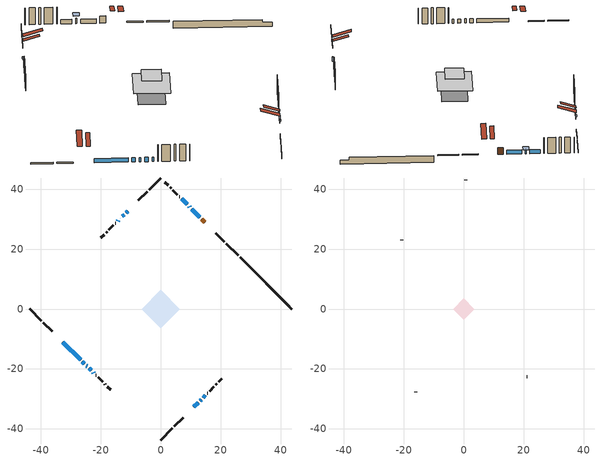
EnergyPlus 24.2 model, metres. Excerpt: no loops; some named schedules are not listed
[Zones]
conditioned space
 floor adiabatic (AdiabaticFloorConstruction): -6.37,0 0,6.37 6.37,0 0,-6.37 z3.19
 floor foundation (Slab1 construction): -4.31,0.43 -0.43,4.31 4.31,-0.43 0.43,-4.31 z-1.23
 wall outside (RimJoist1 construction): 0,-43.71 3.92,-39.79 / -43.71,0 -39.79,-3.92 / 0,43.71 -3.92,39.79 / 25.81,17.9 21.89,21.82 z0.75:1.05
 wall outside (RimJoist2 construction): 4.58,-39.13 7.44,-36.26 / -39.13,-4.58 -36.26,-7.44 / -4.58,39.13 -7.44,36.26 / 21.23,22.47 18.36,25.34 z0.75:1.05
 wall outside (AdiabaticWallConstruction 1): 14.75,28.96 13.7,30 z0.75:2.78
 wall outside (AdiabaticWallConstruction): -32.65,-11.06 -26.77,-16.94 / 13.05,30.66 10.37,33.34 / -26.11,-17.6 -25.48,-18.23 / -12.18,31.53 -12.78,30.93 / 13.15,-30.56 13.45,-30.26 / -24.83,-18.88 -24.53,-19.18 / -13.43,30.28 -13.46,30.25 / 8.84,34.87 6.93,36.77 / -14.11,29.59 -14.42,29.29 / 14.1,-29.61 14.88,-28.82 / -23.87,-19.84 -23.24,-20.47 / -22.59,-21.12 -22.27,-21.44 z0.75:1.97; -11.06,32.65 -11.53,32.18 z0.75:1.54; 11.06,-32.65 12.5,-31.21 z0.75:1.41; 9.71,34 9.49,34.22 z0.75:2.35
 wall outside (Wall1 construction): 15.54,-28.17 15.63,-28.08 / -21.62,-22.09 -21.53,-22.18 / -15.07,28.63 -15.17,28.54 / 6.28,37.43 6.19,37.52 z0.75:5.63
 wall outside (Wall2 construction): 16.29,-27.42 17.74,-25.97 / -20.87,-22.84 -19.42,-24.29 / -15.82,27.89 -17.27,26.43 / 5.53,38.18 4.08,39.63 z0.75:5.63
 wall outside (Wall3 construction): 18.4,-25.31 18.71,-24.99 / -18.76,-24.95 -18.44,-25.27 / -17.93,25.78 -18.25,25.46 / 3.42,40.29 3.1,40.61 z0.75:5.63
 wall outside (Wall4 construction): 19.37,-24.34 20.43,-23.28 / -17.79,-25.92 -16.73,-26.98 / -18.91,24.8 -19.96,23.74 / 2.45,41.26 1.39,42.32 z0.75:5.63
 wall foundation (FoundationWall1 construction): 26.47,17.24,-1.23 26.47,17.24,0.75 41.98,1.72,0.75 41.98,1.72,-0.09 43.71,0,-0.09 43.71,0,-1.23
 window (WindowConstruction): -32.65,-11.06 -26.77,-16.94 z0.75:1.97
 window (WindowConstruction 6): 13.05,30.66 10.37,33.34 z0.75:1.97
 window (WindowConstruction 7): -11.06,32.65 -11.53,32.18 z0.75:1.54
 window (WindowConstruction 8): 11.06,-32.65 12.49,-31.21 z0.75:1.41
 window (WindowConstruction 9): -26.11,-17.6 -25.48,-18.23 z0.75:1.97
 window (WindowConstruction 12): -12.18,31.53 -12.77,30.93 z0.75:1.97
 window (WindowConstruction 13): 13.15,-30.56 13.45,-30.26 z0.75:1.97
 window (WindowConstruction 14): -24.82,-18.88 -24.53,-19.18 z0.75:1.97
 window (WindowConstruction 10): 9.71,34 9.49,34.21 z0.75:2.35
 window (WindowConstruction 11): -13.43,30.28 -13.46,30.25 z0.75:1.97
 window (WindowConstruction 1): 8.84,34.87 6.93,36.77 z0.75:1.97
 window (WindowConstruction 2): -14.12,29.59 -14.42,29.29 z0.75:1.97
 window (WindowConstruction 3): 14.1,-29.6 14.88,-28.83 z0.75:1.97
 window (WindowConstruction 4): -23.87,-19.84 -23.24,-20.47 z0.75:1.97
 window (WindowConstruction 5): -22.59,-21.12 -22.27,-21.44 z0.75:1.97
 door (Door): 14.75,28.96 13.71,30 z0.75:2.78
 ceiling adiabatic (AdiabaticFloorConstruction): 0,-6.37 6.37,0 0,6.37 -6.37,0 z3.19
 roof outside (Roof2 construction): 10.4,-33.31,5.63 7.58,-30.49,6.96 6.84,-31.23,6.96 9.66,-34.05,5.63; -33.31,-10.4,5.63 -30.49,-7.58,6.96 -31.23,-6.84,6.96 -34.05,-9.66,5.63; -10.4,33.31,5.63 -7.58,30.49,6.96 -6.84,31.23,6.96 -9.66,34.05,5.63; 15.41,28.3,5.63 12.59,25.48,6.96 13.33,24.74,6.96 16.15,27.56,5.63
attic - vented
 floor to conditioned space (Floor1 construction Reversed): -3.5,0 0,3.5 3.5,0 0,-3.5 z5.63
 wall outside (Wall5 construction): 21.09,-22.62 21.16,-22.55 / -16.07,-27.64 -16,-27.71 / -20.62,23.09 -20.69,23.01 / 0.73,42.98 0.66,43.05 z0.75:5.63
 roof outside (Roof1 construction): 9,-34.71,5.63 5.59,-31.29,7.24 4.69,-32.19,7.24 8.1,-35.61,5.63; -34.71,-9,5.63 -31.29,-5.59,7.24 -32.19,-4.69,7.24 -35.61,-8.1,5.63; -9,34.71,5.63 -5.59,31.29,7.24 -4.69,32.19,7.24 -8.1,35.61,5.63; 16.81,26.9,5.63 13.39,23.49,7.24 14.29,22.59,7.24 17.71,26,5.63
shading: -11.58,32.13 -11,32.71 -11.21,32.92 -11.79,32.34 z1.62; 12.55,-31.16 11,-32.71 11.21,-32.92 12.76,-31.37 z1.49; 9.06,34.65 10.14,33.57 11.22,34.64 10.14,35.72 z2.96
[Building]
Building 1: Terrain=Suburbs
[Site:Location]
Halifax Intl AP_NS: Latitude {deg}=44.88; Longitude {deg}=-63.51; Time Zone {hr}=-4; Elevation {m}=145; Keep Site Location Information=Yes
[Site:GroundTemperature:Shallow]
3.15511, 1.33576, 1.19006, 2.05344, 5.51939, 8.9692, 11.96, 13.8546, 14.0156, 12.4746, 9.56009, 6.2161
[Site:WaterMainsTemperature]
Calculation Method=Schedule; Temperature Schedule=mains temperature schedule
[Material] Roughness=Rough; Thermal Absorptance=0.9
Name | Thickness {m} | Conductivity {W/m-K} | Density {kg/m3} | Specific Heat {J/kg-K} | Solar Absorptance | Visible Absorptance
asphalt or fiberglass shingles | 0.00635 | 0.162714 | 1121.4 | 1465.45 | 0.4 | 0.4
ceiling stud and cavity | 0.0889 | 0.9709 | 20.9862 | 1087.66 | 0.7 | 0.7
concrete 4.0 in. | 0.1016 | 1.803125 | 2242.8 | 837.4 | 0.7 | 0.7
concrete 8.0 in. | 0.2032 | 1.803125 | 2242.8 | 837.4 | 0.7 | 0.7
door material | 0.04445 | 0.053851 | 512.64 | 1214.23 | 0.7 | 0.7
floor covering | 0.0127 | 0.0433444 | 54.468 | 1339.84 | 0.6 | 0.6
floor rigid ins; wall rigid ins | 0.512978 | 0.029427 | 32.04 | 1214.23 | 0.7 | 0.7
floor stud and cavity | 0.1397 | 1.75129 | 37.0049 | 1207.88 | 0.7 | 0.7
furniture material conditioned space 1 | 0.1524 | 0.115458 | 640.8 | 1214.23 | 0.6 | 0.6
gypsum board | 0.0127 | 0.160291 | 801 | 837.4 | 0.6 | 0.6
gypsum board 1 | 0.00254 | 0.160291 | 801 | 837.4 | 0.6 | 0.6
osb sheathing 0.5 in. | 0.0127 | 0.115458 | 512.64 | 1214.23 | 0.7 | 0.7
osb sheathing 0.75 in. | 0.01905 | 0.115458 | 512.64 | 1214.23 | 0.7 | 0.7
osb sheathing 2.0 in. | 0.0508 | 0.115458 | 512.64 | 1214.23 | 0.7 | 0.7
rim joist rigid ins | 0.051816 | 0.029427 | 32.04 | 1214.23 | 0.7 | 0.7
rim joist stud and cavity | 0.0508 | 0.433314 | 125.044 | 1163.47 | 0.6 | 0.6
rim joist stud and cavity 1 | 0.0508 | 0.0326513 | 125.044 | 1163.47 | 0.6 | 0.6
roof stud and cavity | 0.2032 | 4.30861 | 78.34581 | 1123.46 | 0.7 | 0.7
wall stud and cavity | 0.1397 | 0.0812893 | 139.0536 | 1170.24 | 0.7 | 0.7
wall stud and cavity 1 | 0.1397 | 0.352627 | 139.0536 | 1170.24 | 0.7 | 0.7
wall stud and cavity 2 | 0.1397 | 0.0827303 | 139.0536 | 1170.24 | 0.7 | 0.7
wall stud and cavity 3 | 0.1397 | 0.34952 | 139.0536 | 1170.24 | 0.7 | 0.7
wall stud and cavity 4 | 0.0889 | 6.1454 | 50.32683 | 1063.81 | 0.6 | 0.6
wall stud and cavity 5 | 0.0889 | 0.380278 | 52.3479 | 1209.89 | 0.7 | 0.7
wall stud and cavity 6 | 0.0889 | 0.391764 | 83.0341 | 1211.67 | 0.7 | 0.7
wood siding | 0.0254 | 0.102417 | 544.68 | 1172.36 | 0.4 | 0.4
wood siding 1 | 0.00254 | 0.102417 | 544.68 | 1172.36 | 0.4 | 0.4
wood siding 2; wood siding 3; wood siding 4 | 0.0254 | 0.102417 | 544.68 | 1172.36 | 0.7 | 0.7
[WindowMaterial:SimpleGlazingSystem]
Name | U-Factor {W/m2-K} | Solar Heat Gain Coefficient
WindowMaterial | 1.92541 | 0.61
WindowMaterial 1 | 1.95777 | 0.59
WindowMaterial 10 | 3.00934 | 0.28
WindowMaterial 11 | 2.69535 | 0.42
WindowMaterial 2 | 2.69024 | 0.44
WindowMaterial 3 | 2.6891 | 0.45
WindowMaterial 4 | 2.67377 | 0.51
WindowMaterial 5 | 2.99458 | 0.51
WindowMaterial 6 | 1.99468 | 0.56
WindowMaterial 7 | 2.6874 | 0.45
WindowMaterial 8 | 2.99401 | 0.54
WindowMaterial 9 | 3.06271 | 0.54
[Construction]
AdiabaticFloorConstruction: floor stud and cavity, floor rigid ins, osb sheathing 0.75 in., floor covering
AdiabaticWallConstruction: wood siding 3, wall rigid ins, wall stud and cavity 5, gypsum board
AdiabaticWallConstruction 1: wood siding 4, wall rigid ins, wall stud and cavity 5, gypsum board
Door: door material
Floor1 construction Reversed: gypsum board 1, ceiling stud and cavity
FoundationWall1 construction: concrete 8.0 in.
furniture construction conditioned space 1: furniture material conditioned space 1
PartitionWallConstruction: gypsum board, wall stud and cavity 6, gypsum board
RimJoist1 construction: wood siding 2, osb sheathing 2.0 in., rim joist stud and cavity
RimJoist2 construction: wood siding 2, rim joist rigid ins, osb sheathing 2.0 in., rim joist stud and cavity 1
Roof1 construction: asphalt or fiberglass shingles
Roof2 construction: asphalt or fiberglass shingles, osb sheathing 0.75 in., roof stud and cavity, gypsum board
Slab1 construction: concrete 4.0 in.
Wall1 construction: wood siding, osb sheathing 0.5 in., wall stud and cavity, gypsum board
Wall2 construction: wood siding, osb sheathing 0.5 in., wall stud and cavity 1, gypsum board
Wall3 construction: wood siding, osb sheathing 0.5 in., wall stud and cavity 2, gypsum board
Wall4 construction: wood siding, osb sheathing 0.5 in., wall stud and cavity 3, gypsum board
Wall5 construction: wood siding 1, wall stud and cavity 4
WindowConstruction: WindowMaterial
WindowConstruction 1: WindowMaterial 1
WindowConstruction 10: WindowMaterial 9
WindowConstruction 11: WindowMaterial 10
WindowConstruction 12; WindowConstruction 13; WindowConstruction 14: WindowMaterial 11
WindowConstruction 2: WindowMaterial 2
WindowConstruction 3; WindowConstruction 8: WindowMaterial 3
WindowConstruction 4: WindowMaterial 4
WindowConstruction 5: WindowMaterial 5
WindowConstruction 6: WindowMaterial 6
WindowConstruction 7: WindowMaterial 7
WindowConstruction 9: WindowMaterial 8
[Zone] Multiplier=1; Part of Total Floor Area=Yes
Name | Volume {m3}
attic - vented | 6.41884
conditioned space | 272.8
[Space]
Name | Zone | Volume {m3}
attic - vented 1 | attic - vented | 6.41884
conditioned space 1 | conditioned space | 272.8
[ZoneInfiltration:EffectiveLeakageArea]
infil attic - vented 1: Zone or Space=attic - vented 1; Schedule=Always On Discrete; Effective Air Leakage Area {cm2}=880.119; Stack Coefficient=0.000451033; Wind Coefficient=1.43491e-05
[ZoneMixing]
whole house fan mix: Zone or Space=attic - vented; Schedule=Always On Continuous; Design Flow Rate Calculation Method=Flow/Zone; Design Flow Rate {m3/s}=0; Source Zone or Space=conditioned space
[SurfaceProperty:ExposedFoundationPerimeter]
Slab1: Exposed Perimeter Calculation Method=TotalExposedPerimeter; Total Exposed Perimeter {m}=24.384
[InternalMass] Zone or ZoneList=conditioned space; Space or SpaceList=conditioned space 1
Name | Construction | Surface Area {m2}
furniture mass conditioned space 1 | furniture construction conditioned space 1 | 47.1999
partition wall mass | PartitionWallConstruction | 118
[Lights]
interior lighting: Zone or ZoneList or Space or SpaceList=conditioned space 1; Schedule=interior lighting schedule; Design Level Calculation Method=LightingLevel; Lighting Level {W}=343.2; Return Air Fraction=0; Fraction Radiant=0.6; Fraction Visible=0.2; Fraction Replaceable=1
[People]
occupants: Zone or ZoneList or Space or SpaceList=conditioned space 1; Number of People Schedule=occupants schedule; Number of People Calculation Method=People; Number of People=3; Fraction Radiant=0.314171; Sensible Heat Fraction=0.56303; Activity Level Schedule=occupants activity schedule; Carbon Dioxide Generation Rate {m3/s-W}=0; Enable ASHRAE 55 Comfort Warnings=No; Mean Radiant Temperature Calculation Type=EnclosureAveraged
[ElectricEquipment] Zone or ZoneList or Space or SpaceList=conditioned space 1; Design Level Calculation Method=EquipmentLevel
Name | Schedule | Design Level {W} | Fraction Latent | Fraction Radiant | Fraction Lost
clothes dryer | clothes dryer schedule | 140.772 | 0.015 | 0.081 | 0.85
clothes washer | clothes washer schedule | 32.1985 | 0.03 | 0.162 | 0.7
cooking range | cooking range schedule | 215.147 | 0.08 | 0.432 | 0.2
dishwasher | dishwasher schedule | 66.8632 | 0.3 | 0.18 | 0.4
fridge | fridge schedule | 72.9452 | 0 | 0.6 | 0
mech vent bath fan 0 | mech vent bath fan 0 schedule | 50.2 | 0 | 0 | 1
mech vent house fan | mech vent house fan schedule | 0 | 0 | 0 | 1
mech vent house fan cfis | mech vent house fan cfis schedule | 0 | 0 | 0 | 0
misc plug loads | misc plug loads schedule | 494.7 | 0.045 | 0.513 | 0.1
whole house fan | Always On Discrete | 0 | 0 | 0 | 1
[OtherEquipment] Zone or ZoneList or Space or SpaceList=conditioned space 1; Design Level Calculation Method=EquipmentLevel
Name | Fuel Type | Schedule | Design Level {W} | Fraction Latent | Fraction Radiant | Fraction Lost
clothes dryer 1 | Electricity | clothes dryer schedule | 0 | 0.015 | 0.081 | 0.85
cooking range 1 | Electricity | cooking range schedule | 0 | 0.08 | 0.432 | 0.2
general water use latent | None | general water use schedule | 62.594 | 1 | 0 | 0
general water use sensible | None | general water use schedule | -61.6891 | 0 | 0.6 | 0
mech vent house fan latent load | None | Always On Discrete | 0 | 1 | 0 | 0
mech vent house fan sensible load | None | Always On Discrete | 0 | 0 | 0 | 0
water heater energy adjustment1 | Electricity | Always On Discrete | 0.01 | 0 | 0 | 1
[ZoneInfiltration:DesignFlowRate] Zone or ZoneList or Space or SpaceList=conditioned space 1; Schedule=Always On Discrete; Design Flow Rate Calculation Method=Flow/Zone; Design Flow Rate {m3/s}=0
infil flow; natural vent flow; whole house fan flow
[Foundation:Kiva]
Foundation Kiva 1: Initial Indoor Air Temperature {C}=18; Wall Height Above Grade {m}=0.750021; Wall Depth Below Slab {m}=0.2032
[Foundation:Kiva:Settings]
Soil Conductivity {W/m-K}=0.849921; Soil Density {kg/m3}=1842.3; Soil Specific Heat {J/kg-K}=418.7; Ground Solar Absorptivity=0.9; Ground Thermal Absorptivity=0.9; Ground Surface Roughness {m}=0.03; Far-Field Width {m}=40; Deep-Ground Boundary Condition=ZeroFlux; Deep-Ground Depth {m}=40; Minimum Cell Dimension {m}=0.2; Maximum Cell Growth Coefficient=3; Simulation Timestep=Timestep
[Exterior:Lights]
exterior lighting: Schedule=exterior lighting schedule; Design Level {W}=75.6
[Schedule:Constant]
Name | Hourly Value
Always On Continuous; mech vent house fan schedule; mech vent house fan cfis schedule; Always On Discrete | 1
occupants activity schedule | 117.228
fridge schedule | 0
[Schedule:Week:Daily]
interior lighting schedule Week Rule - Jan1-Jan27: interior lighting schedule day, interior lighting schedule day, interior lighting schedule day, interior lighting schedule day, interior lighting schedule day, interior lighting schedule day, interior lighting schedule day, interior lighting schedule default day, interior lighting schedule default day, interior lighting schedule default day, interior lighting schedule default day, interior lighting schedule default day
interior lighting schedule Week Rule - Jan28-Feb3: interior lighting schedule day, interior lighting schedule day, interior lighting schedule day, interior lighting schedule day, interior lighting schedule day 1, interior lighting schedule day 1, interior lighting schedule day 1, interior lighting schedule default day, interior lighting schedule default day, interior lighting schedule default day, interior lighting schedule default day, interior lighting schedule default day
interior lighting schedule Week Rule - Feb4-Feb24: interior lighting schedule day 1, interior lighting schedule day 1, interior lighting schedule day 1, interior lighting schedule day 1, interior lighting schedule day 1, interior lighting schedule day 1, interior lighting schedule day 1, interior lighting schedule default day, interior lighting schedule default day, interior lighting schedule default day, interior lighting schedule default day, interior lighting schedule default day
interior lighting schedule Week Rule - Feb25-Mar3: interior lighting schedule day 1, interior lighting schedule day 1, interior lighting schedule day 1, interior lighting schedule day 1, interior lighting schedule day 2, interior lighting schedule day 2, interior lighting schedule day 2, interior lighting schedule default day, interior lighting schedule default day, interior lighting schedule default day, interior lighting schedule default day, interior lighting schedule default day
interior lighting schedule Week Rule - Mar4-Mar31: interior lighting schedule day 2, interior lighting schedule day 2, interior lighting schedule day 2, interior lighting schedule day 2, interior lighting schedule day 2, interior lighting schedule day 2, interior lighting schedule day 2, interior lighting schedule default day, interior lighting schedule default day, interior lighting schedule default day, interior lighting schedule default day, interior lighting schedule default day
interior lighting schedule Week Rule - Apr1-Apr28: interior lighting schedule day 3, interior lighting schedule day 3, interior lighting schedule day 3, interior lighting schedule day 3, interior lighting schedule day 3, interior lighting schedule day 3, interior lighting schedule day 3, interior lighting schedule default day, interior lighting schedule default day, interior lighting schedule default day, interior lighting schedule default day, interior lighting schedule default day
interior lighting schedule Week Rule - Apr29-May5: interior lighting schedule day 3, interior lighting schedule day 3, interior lighting schedule day 4, interior lighting schedule day 4, interior lighting schedule day 4, interior lighting schedule day 4, interior lighting schedule day 4, interior lighting schedule default day, interior lighting schedule default day, interior lighting schedule default day, interior lighting schedule default day, interior lighting schedule default day
interior lighting schedule Week Rule - May6-May26: interior lighting schedule day 4, interior lighting schedule day 4, interior lighting schedule day 4, interior lighting schedule day 4, interior lighting schedule day 4, interior lighting schedule day 4, interior lighting schedule day 4, interior lighting schedule default day, interior lighting schedule default day, interior lighting schedule default day, interior lighting schedule default day, interior lighting schedule default day
interior lighting schedule Week Rule - May27-Jun2: interior lighting schedule day 4, interior lighting schedule day 4, interior lighting schedule day 4, interior lighting schedule day 4, interior lighting schedule day 4, interior lighting schedule day 5, interior lighting schedule day 5, interior lighting schedule default day, interior lighting schedule default day, interior lighting schedule default day, interior lighting schedule default day, interior lighting schedule default day
interior lighting schedule Week Rule - Jun3-Jun30: interior lighting schedule day 5, interior lighting schedule day 5, interior lighting schedule day 5, interior lighting schedule day 5, interior lighting schedule day 5, interior lighting schedule day 5, interior lighting schedule day 5, interior lighting schedule default day, interior lighting schedule default day, interior lighting schedule default day, interior lighting schedule default day, interior lighting schedule default day
interior lighting schedule Week Rule - Jul1-Jul28: interior lighting schedule day 6, interior lighting schedule day 6, interior lighting schedule day 6, interior lighting schedule day 6, interior lighting schedule day 6, interior lighting schedule day 6, interior lighting schedule day 6, interior lighting schedule default day, interior lighting schedule default day, interior lighting schedule default day, interior lighting schedule default day, interior lighting schedule default day
interior lighting schedule Week Rule - Jul29-Aug4: interior lighting schedule day 6, interior lighting schedule day 6, interior lighting schedule day 6, interior lighting schedule day 7, interior lighting schedule day 7, interior lighting schedule day 7, interior lighting schedule day 7, interior lighting schedule default day, interior lighting schedule default day, interior lighting schedule default day, interior lighting schedule default day, interior lighting schedule default day
interior lighting schedule Week Rule - Aug5-Aug25: interior lighting schedule day 7, interior lighting schedule day 7, interior lighting schedule day 7, interior lighting schedule day 7, interior lighting schedule day 7, interior lighting schedule day 7, interior lighting schedule day 7, interior lighting schedule default day, interior lighting schedule default day, interior lighting schedule default day, interior lighting schedule default day, interior lighting schedule default day
interior lighting schedule Week Rule - Aug26-Sep1: interior lighting schedule day 7, interior lighting schedule day 7, interior lighting schedule day 7, interior lighting schedule day 7, interior lighting schedule day 7, interior lighting schedule day 7, interior lighting schedule day 8, interior lighting schedule default day, interior lighting schedule default day, interior lighting schedule default day, interior lighting schedule default day, interior lighting schedule default day
interior lighting schedule Week Rule - Sep2-Sep29: interior lighting schedule day 8, interior lighting schedule day 8, interior lighting schedule day 8, interior lighting schedule day 8, interior lighting schedule day 8, interior lighting schedule day 8, interior lighting schedule day 8, interior lighting schedule default day, interior lighting schedule default day, interior lighting schedule default day, interior lighting schedule default day, interior lighting schedule default day
interior lighting schedule Week Rule - Sep30-Oct6: interior lighting schedule day 8, interior lighting schedule day 9, interior lighting schedule day 9, interior lighting schedule day 9, interior lighting schedule day 9, interior lighting schedule day 9, interior lighting schedule day 9, interior lighting schedule default day, interior lighting schedule default day, interior lighting schedule default day, interior lighting schedule default day, interior lighting schedule default day
interior lighting schedule Week Rule - Oct7-Oct27: interior lighting schedule day 9, interior lighting schedule day 9, interior lighting schedule day 9, interior lighting schedule day 9, interior lighting schedule day 9, interior lighting schedule day 9, interior lighting schedule day 9, interior lighting schedule default day, interior lighting schedule default day, interior lighting schedule default day, interior lighting schedule default day, interior lighting schedule default day
interior lighting schedule Week Rule - Oct28-Nov3: interior lighting schedule day 9, interior lighting schedule day 9, interior lighting schedule day 9, interior lighting schedule day 9, interior lighting schedule day 10, interior lighting schedule day 10, interior lighting schedule day 10, interior lighting schedule default day, interior lighting schedule default day, interior lighting schedule default day, interior lighting schedule default day, interior lighting schedule default day
interior lighting schedule Week Rule - Nov4-Nov24: interior lighting schedule day 10, interior lighting schedule day 10, interior lighting schedule day 10, interior lighting schedule day 10, interior lighting schedule day 10, interior lighting schedule day 10, interior lighting schedule day 10, interior lighting schedule default day, interior lighting schedule default day, interior lighting schedule default day, interior lighting schedule default day, interior lighting schedule default day
interior lighting schedule Week Rule - Nov25-Dec1: interior lighting schedule day 10, interior lighting schedule day 10, interior lighting schedule day 10, interior lighting schedule day 10, interior lighting schedule day 10, interior lighting schedule day 10, interior lighting schedule day 11, interior lighting schedule default day, interior lighting schedule default day, interior lighting schedule default day, interior lighting schedule default day, interior lighting schedule default day
interior lighting schedule Week Rule - Dec2-Dec31: interior lighting schedule day 11, interior lighting schedule day 11, interior lighting schedule day 11, interior lighting schedule day 11, interior lighting schedule day 11, interior lighting schedule day 11, interior lighting schedule day 11, interior lighting schedule default day, interior lighting schedule default day, interior lighting schedule default day, interior lighting schedule default day, interior lighting schedule default day
occupants schedule Week Rule - Jan1-Dec31: occupants schedule day, occupants schedule day, occupants schedule day, occupants schedule day, occupants schedule day, occupants schedule day, occupants schedule day, occupants schedule default day, occupants schedule default day, occupants schedule default day, occupants schedule default day, occupants schedule default day
clothes dryer schedule Week Rule - Jan1-Dec31: clothes dryer schedule day, clothes dryer schedule day, clothes dryer schedule day, clothes dryer schedule day, clothes dryer schedule day, clothes dryer schedule day, clothes dryer schedule day, clothes dryer schedule default day, clothes dryer schedule default day, clothes dryer schedule default day, clothes dryer schedule default day, clothes dryer schedule default day
clothes washer schedule Week Rule - Jan1-Dec31: clothes washer schedule day, clothes washer schedule day, clothes washer schedule day, clothes washer schedule day, clothes washer schedule day, clothes washer schedule day, clothes washer schedule day, clothes washer schedule default day, clothes washer schedule default day, clothes washer schedule default day, clothes washer schedule default day, clothes washer schedule default day
cooking range schedule Week Rule - Jan1-Dec31: cooking range schedule day, cooking range schedule day, cooking range schedule day, cooking range schedule day, cooking range schedule day, cooking range schedule day, cooking range schedule day, cooking range schedule default day, cooking range schedule default day, cooking range schedule default day, cooking range schedule default day, cooking range schedule default day
dishwasher schedule Week Rule - Jan1-Dec31: dishwasher schedule day, dishwasher schedule day, dishwasher schedule day, dishwasher schedule day, dishwasher schedule day, dishwasher schedule day, dishwasher schedule day, dishwasher schedule default day, dishwasher schedule default day, dishwasher schedule default day, dishwasher schedule default day, dishwasher schedule default day
mech vent bath fan 0 schedule Week Rule - Jan1-Dec31: mech vent bath fan 0 schedule day, mech vent bath fan 0 schedule day, mech vent bath fan 0 schedule day, mech vent bath fan 0 schedule day, mech vent bath fan 0 schedule day, mech vent bath fan 0 schedule day, mech vent bath fan 0 schedule day, mech vent bath fan 0 schedule default day, mech vent bath fan 0 schedule default day, mech vent bath fan 0 schedule default day, mech vent bath fan 0 schedule default day, mech vent bath fan 0 schedule default day
misc plug loads schedule Week Rule - Jan1-Dec31: misc plug loads schedule day, misc plug loads schedule day, misc plug loads schedule day, misc plug loads schedule day, misc plug loads schedule day, misc plug loads schedule day, misc plug loads schedule day, misc plug loads schedule default day, misc plug loads schedule default day, misc plug loads schedule default day, misc plug loads schedule default day, misc plug loads schedule default day
general water use schedule Week Rule - Jan1-Dec31: general water use schedule day, general water use schedule day, general water use schedule day, general water use schedule day, general water use schedule day, general water use schedule day, general water use schedule day, general water use schedule default day, general water use schedule default day, general water use schedule default day, general water use schedule default day, general water use schedule default day
exterior lighting schedule Week Rule - Jan1-Jan27: exterior lighting schedule day, exterior lighting schedule day, exterior lighting schedule day, exterior lighting schedule day, exterior lighting schedule day, exterior lighting schedule day, exterior lighting schedule day, exterior lighting schedule default day, exterior lighting schedule default day, exterior lighting schedule default day, exterior lighting schedule default day, exterior lighting schedule default day
exterior lighting schedule Week Rule - Jan28-Feb3: exterior lighting schedule day, exterior lighting schedule day, exterior lighting schedule day, exterior lighting schedule day, exterior lighting schedule day 1, exterior lighting schedule day 1, exterior lighting schedule day 1, exterior lighting schedule default day, exterior lighting schedule default day, exterior lighting schedule default day, exterior lighting schedule default day, exterior lighting schedule default day
exterior lighting schedule Week Rule - Feb4-Feb24: exterior lighting schedule day 1, exterior lighting schedule day 1, exterior lighting schedule day 1, exterior lighting schedule day 1, exterior lighting schedule day 1, exterior lighting schedule day 1, exterior lighting schedule day 1, exterior lighting schedule default day, exterior lighting schedule default day, exterior lighting schedule default day, exterior lighting schedule default day, exterior lighting schedule default day
exterior lighting schedule Week Rule - Feb25-Mar3: exterior lighting schedule day 1, exterior lighting schedule day 1, exterior lighting schedule day 1, exterior lighting schedule day 1, exterior lighting schedule day 2, exterior lighting schedule day 2, exterior lighting schedule day 2, exterior lighting schedule default day, exterior lighting schedule default day, exterior lighting schedule default day, exterior lighting schedule default day, exterior lighting schedule default day
exterior lighting schedule Week Rule - Mar4-Mar31: exterior lighting schedule day 2, exterior lighting schedule day 2, exterior lighting schedule day 2, exterior lighting schedule day 2, exterior lighting schedule day 2, exterior lighting schedule day 2, exterior lighting schedule day 2, exterior lighting schedule default day, exterior lighting schedule default day, exterior lighting schedule default day, exterior lighting schedule default day, exterior lighting schedule default day
exterior lighting schedule Week Rule - Apr1-Apr28: exterior lighting schedule day 3, exterior lighting schedule day 3, exterior lighting schedule day 3, exterior lighting schedule day 3, exterior lighting schedule day 3, exterior lighting schedule day 3, exterior lighting schedule day 3, exterior lighting schedule default day, exterior lighting schedule default day, exterior lighting schedule default day, exterior lighting schedule default day, exterior lighting schedule default day
exterior lighting schedule Week Rule - Apr29-May5: exterior lighting schedule day 3, exterior lighting schedule day 3, exterior lighting schedule day 4, exterior lighting schedule day 4, exterior lighting schedule day 4, exterior lighting schedule day 4, exterior lighting schedule day 4, exterior lighting schedule default day, exterior lighting schedule default day, exterior lighting schedule default day, exterior lighting schedule default day, exterior lighting schedule default day
exterior lighting schedule Week Rule - May6-May26: exterior lighting schedule day 4, exterior lighting schedule day 4, exterior lighting schedule day 4, exterior lighting schedule day 4, exterior lighting schedule day 4, exterior lighting schedule day 4, exterior lighting schedule day 4, exterior lighting schedule default day, exterior lighting schedule default day, exterior lighting schedule default day, exterior lighting schedule default day, exterior lighting schedule default day
exterior lighting schedule Week Rule - May27-Jun2: exterior lighting schedule day 4, exterior lighting schedule day 4, exterior lighting schedule day 4, exterior lighting schedule day 4, exterior lighting schedule day 4, exterior lighting schedule day 5, exterior lighting schedule day 5, exterior lighting schedule default day, exterior lighting schedule default day, exterior lighting schedule default day, exterior lighting schedule default day, exterior lighting schedule default day
exterior lighting schedule Week Rule - Jun3-Jun30: exterior lighting schedule day 5, exterior lighting schedule day 5, exterior lighting schedule day 5, exterior lighting schedule day 5, exterior lighting schedule day 5, exterior lighting schedule day 5, exterior lighting schedule day 5, exterior lighting schedule default day, exterior lighting schedule default day, exterior lighting schedule default day, exterior lighting schedule default day, exterior lighting schedule default day
exterior lighting schedule Week Rule - Jul1-Jul28: exterior lighting schedule day 6, exterior lighting schedule day 6, exterior lighting schedule day 6, exterior lighting schedule day 6, exterior lighting schedule day 6, exterior lighting schedule day 6, exterior lighting schedule day 6, exterior lighting schedule default day, exterior lighting schedule default day, exterior lighting schedule default day, exterior lighting schedule default day, exterior lighting schedule default day
exterior lighting schedule Week Rule - Jul29-Aug4: exterior lighting schedule day 6, exterior lighting schedule day 6, exterior lighting schedule day 6, exterior lighting schedule day 7, exterior lighting schedule day 7, exterior lighting schedule day 7, exterior lighting schedule day 7, exterior lighting schedule default day, exterior lighting schedule default day, exterior lighting schedule default day, exterior lighting schedule default day, exterior lighting schedule default day
exterior lighting schedule Week Rule - Aug5-Aug25: exterior lighting schedule day 7, exterior lighting schedule day 7, exterior lighting schedule day 7, exterior lighting schedule day 7, exterior lighting schedule day 7, exterior lighting schedule day 7, exterior lighting schedule day 7, exterior lighting schedule default day, exterior lighting schedule default day, exterior lighting schedule default day, exterior lighting schedule default day, exterior lighting schedule default day
exterior lighting schedule Week Rule - Aug26-Sep1: exterior lighting schedule day 7, exterior lighting schedule day 7, exterior lighting schedule day 7, exterior lighting schedule day 7, exterior lighting schedule day 7, exterior lighting schedule day 7, exterior lighting schedule day 8, exterior lighting schedule default day, exterior lighting schedule default day, exterior lighting schedule default day, exterior lighting schedule default day, exterior lighting schedule default day
exterior lighting schedule Week Rule - Sep2-Sep29: exterior lighting schedule day 8, exterior lighting schedule day 8, exterior lighting schedule day 8, exterior lighting schedule day 8, exterior lighting schedule day 8, exterior lighting schedule day 8, exterior lighting schedule day 8, exterior lighting schedule default day, exterior lighting schedule default day, exterior lighting schedule default day, exterior lighting schedule default day, exterior lighting schedule default day
exterior lighting schedule Week Rule - Sep30-Oct6: exterior lighting schedule day 8, exterior lighting schedule day 9, exterior lighting schedule day 9, exterior lighting schedule day 9, exterior lighting schedule day 9, exterior lighting schedule day 9, exterior lighting schedule day 9, exterior lighting schedule default day, exterior lighting schedule default day, exterior lighting schedule default day, exterior lighting schedule default day, exterior lighting schedule default day
exterior lighting schedule Week Rule - Oct7-Oct27: exterior lighting schedule day 9, exterior lighting schedule day 9, exterior lighting schedule day 9, exterior lighting schedule day 9, exterior lighting schedule day 9, exterior lighting schedule day 9, exterior lighting schedule day 9, exterior lighting schedule default day, exterior lighting schedule default day, exterior lighting schedule default day, exterior lighting schedule default day, exterior lighting schedule default day
exterior lighting schedule Week Rule - Oct28-Nov3: exterior lighting schedule day 9, exterior lighting schedule day 9, exterior lighting schedule day 9, exterior lighting schedule day 9, exterior lighting schedule day 10, exterior lighting schedule day 10, exterior lighting schedule day 10, exterior lighting schedule default day, exterior lighting schedule default day, exterior lighting schedule default day, exterior lighting schedule default day, exterior lighting schedule default day
[Schedule:Year]
interior lighting schedule: interior lighting schedule Week Rule - Jan1-Jan27, 1, 1, 1, 27, interior lighting schedule Week Rule - Jan28-Feb3, 1, 28, 2, 3, interior lighting schedule Week Rule - Feb4-Feb24, 2, 4, 2, 24, interior lighting schedule Week Rule - Feb25-Mar3, 2, 25, 3, 3, interior lighting schedule Week Rule - Mar4-Mar31, 3, 4, 3, 31, interior lighting schedule Week Rule - Apr1-Apr28, 4, 1, 4, 28, interior lighting schedule Week Rule - Apr29-May5, 4, 29, 5, 5, interior lighting schedule Week Rule - May6-May26, 5, 6, 5, 26, interior lighting schedule Week Rule - May27-Jun2, 5, 27, 6, 2, interior lighting schedule Week Rule - Jun3-Jun30, 6, 3, 6, 30, interior lighting schedule Week Rule - Jul1-Jul28, 7, 1, 7, 28, interior lighting schedule Week Rule - Jul29-Aug4, 7, 29, 8, 4, interior lighting schedule Week Rule - Aug5-Aug25, 8, 5, 8, 25, interior lighting schedule Week Rule - Aug26-Sep1, 8, 26, 9, 1, interior lighting schedule Week Rule - Sep2-Sep29, 9, 2, 9, 29, interior lighting schedule Week Rule - Sep30-Oct6, 9, 30, 10, 6, interior lighting schedule Week Rule - Oct7-Oct27, 10, 7, 10, 27, interior lighting schedule Week Rule - Oct28-Nov3, 10, 28, 11, 3, interior lighting schedule Week Rule - Nov4-Nov24, 11, 4, 11, 24, interior lighting schedule Week Rule - Nov25-Dec1, 11, 25, 12, 1, interior lighting schedule Week Rule - Dec2-Dec31, 12, 2, 12, 31
occupants schedule: occupants schedule Week Rule - Jan1-Dec31, 1, 1, 12, 31
clothes dryer schedule: clothes dryer schedule Week Rule - Jan1-Dec31, 1, 1, 12, 31
clothes washer schedule: clothes washer schedule Week Rule - Jan1-Dec31, 1, 1, 12, 31
cooking range schedule: cooking range schedule Week Rule - Jan1-Dec31, 1, 1, 12, 31
dishwasher schedule: dishwasher schedule Week Rule - Jan1-Dec31, 1, 1, 12, 31
mech vent bath fan 0 schedule: mech vent bath fan 0 schedule Week Rule - Jan1-Dec31, 1, 1, 12, 31
misc plug loads schedule: misc plug loads schedule Week Rule - Jan1-Dec31, 1, 1, 12, 31
general water use schedule: general water use schedule Week Rule - Jan1-Dec31, 1, 1, 12, 31
exterior lighting schedule: exterior lighting schedule Week Rule - Jan1-Jan27, 1, 1, 1, 27, exterior lighting schedule Week Rule - Jan28-Feb3, 1, 28, 2, 3, exterior lighting schedule Week Rule - Feb4-Feb24, 2, 4, 2, 24, exterior lighting schedule Week Rule - Feb25-Mar3, 2, 25, 3, 3, exterior lighting schedule Week Rule - Mar4-Mar31, 3, 4, 3, 31, exterior lighting schedule Week Rule - Apr1-Apr28, 4, 1, 4, 28, exterior lighting schedule Week Rule - Apr29-May5, 4, 29, 5, 5, exterior lighting schedule Week Rule - May6-May26, 5, 6, 5, 26, exterior lighting schedule Week Rule - May27-Jun2, 5, 27, 6, 2, exterior lighting schedule Week Rule - Jun3-Jun30, 6, 3, 6, 30, exterior lighting schedule Week Rule - Jul1-Jul28, 7, 1, 7, 28, exterior lighting schedule Week Rule - Jul29-Aug4, 7, 29, 8, 4, exterior lighting schedule Week Rule - Aug5-Aug25, 8, 5, 8, 25, exterior lighting schedule Week Rule - Aug26-Sep1, 8, 26, 9, 1, exterior lighting schedule Week Rule - Sep2-Sep29, 9, 2, 9, 29, exterior lighting schedule Week Rule - Sep30-Oct6, 9, 30, 10, 6, exterior lighting schedule Week Rule - Oct7-Oct27, 10, 7, 10, 27, exterior lighting schedule Week Rule - Oct28-Nov3, 10, 28, 11, 3, exterior lighting schedule Week Rule - Nov4-Nov24, 11, 4, 11, 24, exterior lighting schedule Week Rule - Nov25-Dec1, 11, 25, 12, 1, exterior lighting schedule Week Rule - Dec2-Dec31, 12, 2, 12, 31
[Schedule:Compact]
mains temperature schedule: Through: 01/01, For: AllDays, Until: 24:00, 7.41, Through: 01/02, For: AllDays, Until: 24:00, 7.34833, Through: 01/03, For: AllDays, Until: 24:00, 7.28778, Through: 01/04, For: AllDays, Until: 24:00, 7.22889, Through: 01/05, For: AllDays, Until: 24:00, 7.17056, Through: 01/06, For: AllDays, Until: 24:00, 7.11333, Through: 01/07, For: AllDays, Until: 24:00, 7.05722, Through: 01/08, For: AllDays, Until: 24:00, 7.00167, Through: 01/09, For: AllDays, Until: 24:00, 6.94778, Through: 01/10, For: AllDays, Until: 24:00, 6.895, Through: 01/11, For: AllDays, Until: 24:00, 6.84333, Through: 01/12, For: AllDays, Until: 24:00, 6.79278, Through: 01/13, For: AllDays, Until: 24:00, 6.74389, Through: 01/14, For: AllDays, Until: 24:00, 6.69556, Through: 01/15, For: AllDays, Until: 24:00, 6.64889, Through: 01/16, For: AllDays, Until: 24:00, 6.60278, Through: 01/17, For: AllDays, Until: 24:00, 6.55833, Through: 01/18, For: AllDays, Until: 24:00, 6.515, Through: 01/19, For: AllDays, Until: 24:00, 6.47333, Through: 01/20, For: AllDays, Until: 24:00, 6.43278, Through: 01/21, For: AllDays, Until: 24:00, 6.39333, Through: 01/22, For: AllDays, Until: 24:00, 6.355, Through: 01/23, For: AllDays, Until: 24:00, 6.31833, Through: 01/24, For: AllDays, Until: 24:00, 6.28278, Through: 01/25, For: AllDays, Until: 24:00, 6.24889, Through: 01/26, For: AllDays, Until: 24:00, 6.21611, Through: 01/27, For: AllDays, Until: 24:00, 6.18444, Through: 01/28, For: AllDays, Until: 24:00, 6.15444, Through: 01/29, For: AllDays, Until: 24:00, 6.12556, Through: 01/30, For: AllDays, Until: 24:00, 6.09833, Through: 01/31, For: AllDays, Until: 24:00, 6.07222, Through: 02/01, For: AllDays, Until: 24:00, 6.04778, Through: 02/02, For: AllDays, Until: 24:00, 6.02444, Through: 02/03, For: AllDays, Until: 24:00, 6.00278, Through: 02/04, For: AllDays, Until: 24:00, 5.98222, Through: 02/05, For: AllDays, Until: 24:00, 5.96333, Through: 02/06, For: AllDays, Until: 24:00, 5.94556, Through: 02/07, For: AllDays, Until: 24:00, 5.92944, Through: 02/08, For: AllDays, Until: 24:00, 5.915, Through: 02/09, For: AllDays, Until: 24:00, 5.90167, Through: 02/10, For: AllDays, Until: 24:00, 5.89, Through: 02/11, For: AllDays, Until: 24:00, 5.87944, Through: 02/12, For: AllDays, Until: 24:00, 5.87056, Through: 02/13, For: AllDays, Until: 24:00, 5.86333, Through: 02/14, For: AllDays, Until: 24:00, 5.85722, Through: 02/15, For: AllDays, Until: 24:00, 5.85278, Through: 02/16, For: AllDays, Until: 24:00, 5.84944, Through: 02/17, For: AllDays, Until: 24:00, 5.84833, Through: 02/18, For: AllDays, Until: 24:00, 5.84778, Through: 02/19, For: AllDays, Until: 24:00, 5.84944, Through: 02/20, For: AllDays, Until: 24:00, 5.85167, Through: 02/21, For: AllDays, Until: 24:00, 5.85611, Through: 02/22, For: AllDays, Until: 24:00, 5.86167, Through: 02/23, For: AllDays, Until: 24:00, 5.86889, Through: 02/24, For: AllDays, Until: 24:00, 5.87722, Through: 02/25, For: AllDays, Until: 24:00, 5.88722, Through: 02/26, For: AllDays, Until: 24:00, 5.89889, Through: 02/27, For: AllDays, Until: 24:00, 5.91167, Through: 02/28, For: AllDays, Until: 24:00, 5.92611, Through: 03/01, For: AllDays, Until: 24:00, 5.94222, Through: 03/02, For: AllDays, Until: 24:00, 5.95944, Through: 03/03, For: AllDays, Until: 24:00, 5.97778, Through: 03/04, For: AllDays, Until: 24:00, 5.99778, Through: 03/05, For: AllDays, Until: 24:00, 6.01944, Through: 03/06, For: AllDays, Until: 24:00, 6.04222, Through: 03/07, For: AllDays, Until: 24:00, 6.06667, Through: 03/08, For: AllDays, Until: 24:00, 6.09222, Through: 03/09, For: AllDays, Until: 24:00, 6.11944, Through: 03/10, For: AllDays, Until: 24:00, 6.14778, Through: 03/11, For: AllDays, Until: 24:00, 6.17722, Through: 03/12, For: AllDays, Until: 24:00, 6.20833, Through: 03/13, For: AllDays, Until: 24:00, 6.24111, Through: 03/14, For: AllDays, Until: 24:00, 6.275, Through: 03/15, For: AllDays, Until: 24:00, 6.31, Through: 03/16, For: AllDays, Until: 24:00, 6.34667, Through: 03/17, For: AllDays, Until: 24:00, 6.38444, Through: 03/18, For: AllDays, Until: 24:00, 6.42333, Through: 03/19, For: AllDays, Until: 24:00, 6.46389, Through: 03/20, For: AllDays, Until: 24:00, 6.50556, Through: 03/21, For: AllDays, Until: 24:00, 6.54833, Through: 03/22, For: AllDays, Until: 24:00, 6.59278, Through: 03/23, For: AllDays, Until: 24:00, 6.63833, Through: 03/24, For: AllDays, Until: 24:00, 6.685, Through: 03/25, For: AllDays, Until: 24:00, 6.73278, Through: 03/26, For: AllDays, Until: 24:00, 6.78167, Through: 03/27, For: AllDays, Until: 24:00, 6.83167, Through: 03/28, For: AllDays, Until: 24:00, 6.88333, Through: 03/29, For: AllDays, Until: 24:00, 6.93611, Through: 03/30, For: AllDays, Until: 24:00, 6.98944, Through: 03/31, For: AllDays, Until: 24:00, 7.04444, Through: 04/01, For: AllDays, Until: 24:00, 7.1, Through: 04/02, For: AllDays, Until: 24:00, 7.15722, Through: 04/03, For: AllDays, Until: 24:00, 7.21556, Through: 04/04, For: AllDays, Until: 24:00, 7.27444, Through: 04/05, For: AllDays, Until: 24:00, 7.33444, Through: 04/06, For: AllDays, Until: 24:00, 7.39556, Through: 04/07, For: AllDays, Until: 24:00, 7.45778, Through: 04/08, For: AllDays, Until: 24:00, 7.52111, Through: 04/09, For: AllDays, Until: 24:00, 7.585, Through: 04/10, For: AllDays, Until: 24:00, 7.65, Through: 04/11, For: AllDays, Until: 24:00, 7.71611, Through: 04/12, For: AllDays, Until: 24:00, 7.78333, Through: 04/13, For: AllDays, Until: 24:00, 7.85111, Through: 04/14, For: AllDays, Until: 24:00, 7.91944, Through: 04/15, For: AllDays, Until: 24:00, 7.98889, Through: 04/16, For: AllDays, Until: 24:00, 8.05944, Through: 04/17, For: AllDays, Until: 24:00, 8.13056, Through: 04/18, For: AllDays, Until: 24:00, 8.20222, Through: 04/19, For: AllDays, Until: 24:00, 8.275, Through: 04/20, For: AllDays, Until: 24:00, 8.34833, Through: 04/21, For: AllDays, Until: 24:00, 8.42222, Through: 04/22, For: AllDays, Until: 24:00, 8.49722, Through: 04/23, For: AllDays, Until: 24:00, 8.57278, Through: 04/24, For: AllDays, Until: 24:00, 8.64889, Through: 04/25, For: AllDays, Until: 24:00, 8.72556, Through: 04/26, For: AllDays, Until: 24:00, 8.80278, Through: 04/27, For: AllDays, Until: 24:00, 8.88111, Through: 04/28, For: AllDays, Until: 24:00, 8.95944, Through: 04/29, For: AllDays, Until: 24:00, 9.03833, Through: 04/30, For: AllDays, Until: 24:00, 9.11778, Through: 05/01, For: AllDays, Until: 24:00, 9.19778, Through: 05/02, For: AllDays, Until: 24:00, 9.27833, Through: 05/03, For: AllDays, Until: 24:00, 9.35944, Through: 05/04, For: AllDays, Until: 24:00, 9.44056, Through: 05/05, For: AllDays, Until: 24:00, 9.52278, Through: 05/06, For: AllDays, Until: 24:00, 9.60444, Through: 05/07, For: AllDays, Until: 24:00, 9.68722, Through: 05/08, For: AllDays, Until: 24:00, 9.77, Through: 05/09, For: AllDays, Until: 24:00, 9.85278, Through: 05/10, For: AllDays, Until: 24:00, 9.93611, Through: 05/11, For: AllDays, Until: 24:00, 10.02, Through: 05/12, For: AllDays, Until: 24:00, 10.1039, Through: 05/13, For: AllDays, Until: 24:00, 10.1878, Through: 05/14, For: AllDays, Until: 24:00, 10.2722, Through: 05/15, For: AllDays, Until: 24:00, 10.3561, Through: 05/16, For: AllDays, Until: 24:00, 10.4406, Through: 05/17, For: AllDays, Until: 24:00, 10.5256, Through: 05/18, For: AllDays, Until: 24:00, 10.61, Through: 05/19, For: AllDays, Until: 24:00, 10.6944, Through: 05/20, For: AllDays, Until: 24:00, 10.7794, Through: 05/21, For: AllDays, Until: 24:00, 10.8639, Through: 05/22, For: AllDays, Until: 24:00, 10.9489, Through: 05/23, For: AllDays, Until: 24:00, 11.0333, Through: 05/24, For: AllDays, Until: 24:00, 11.1178, Through: 05/25, For: AllDays, Until: 24:00, 11.2022, Through: 05/26, For: AllDays, Until: 24:00, 11.2867, Through: 05/27, For: AllDays, Until: 24:00, 11.3711, Through: 05/28, For: AllDays, Until: 24:00, 11.455, Through: 05/29, For: AllDays, Until: 24:00, 11.5389, Through: 05/30, For: AllDays, Until: 24:00, 11.6222, Through: 05/31, For: AllDays, Until: 24:00, 11.7056, Through: 06/01, For: AllDays, Until: 24:00, 11.7883, Through: 06/02, For: AllDays, Until: 24:00, 11.8711, Through: 06/03, For: AllDays, Until: 24:00, 11.9539, Through: 06/04, For: AllDays, Until: 24:00, 12.0356, Through: 06/05, For: AllDays, Until: 24:00, 12.1172, Through: 06/06, For: AllDays, Until: 24:00, 12.1989, Through: 06/07, For: AllDays, Until: 24:00, 12.2794, Through: 06/08, For: AllDays, Until: 24:00, 12.36, Through: 06/09, For: AllDays, Until: 24:00, 12.44, Through: 06/10, For: AllDays, Until: 24:00, 12.5194, Through: 06/11, For: AllDays, Until: 24:00, 12.5983, Through: 06/12, For: AllDays, Until: 24:00, 12.6767, Through: 06/13, For: AllDays, Until: 24:00, 12.7544, Through: 06/14, For: AllDays, Until: 24:00, 12.8317, Through: 06/15, For: AllDays, Until: 24:00, 12.9083, Through: 06/16, For: AllDays, Until: 24:00, 12.9844, Through: 06/17, For: AllDays, Until: 24:00, 13.0594, Through: 06/18, For: AllDays, Until: 24:00, 13.1344, Through: 06/19, For: AllDays, Until: 24:00, 13.2083, Through: 06/20, For: AllDays, Until: 24:00, 13.2811, Through: 06/21, For: AllDays, Until: 24:00, 13.3539, Through: 06/22, For: AllDays, Until: 24:00, 13.4256, Through: 06/23, For: AllDays, Until: 24:00, 13.4967, Through: 06/24, For: AllDays, Until: 24:00, 13.5667, Through: 06/25, For: AllDays, Until: 24:00, 13.6361, Through: 06/26, For: AllDays, Until: 24:00, 13.7044, Through: 06/27, For: AllDays, Until: 24:00, 13.7717, Through: 06/28, For: AllDays, Until: 24:00, 13.8389, Through: 06/29, For: AllDays, Until: 24:00, 13.9044, Through: 06/30, For: AllDays, Until: 24:00, 13.9694, Through: 07/01, For: AllDays, Until: 24:00, 14.0333, Through: 07/02, For: AllDays, Until: 24:00, 14.0961, Through: 07/03, For: AllDays, Until: 24:00, 14.1583, Through: 07/04, For: AllDays, Until: 24:00, 14.2189, Through: 07/05, For: AllDays, Until: 24:00, 14.2789, Through: 07/06, For: AllDays, Until: 24:00, 14.3378, Through: 07/07, For: AllDays, Until: 24:00, 14.3956, Through: 07/08, For: AllDays, Until: 24:00, 14.4522, Through: 07/09, For: AllDays, Until: 24:00, 14.5083, Through: 07/10, For: AllDays, Until: 24:00, 14.5628, Through: 07/11, For: AllDays, Until: 24:00, 14.6161, Through: 07/12, For: AllDays, Until: 24:00, 14.6683, Through: 07/13, For: AllDays, Until: 24:00, 14.7194, Through: 07/14, For: AllDays, Until: 24:00, 14.7694, Through: 07/15, For: AllDays, Until: 24:00, 14.8183, Through: 07/16, For: AllDays, Until: 24:00, 14.8661, Through: 07/17, For: AllDays, Until: 24:00, 14.9122, Through: 07/18, For: AllDays, Until: 24:00, 14.9572, Through: 07/19, For: AllDays, Until: 24:00, 15.0011, Through: 07/20, For: AllDays, Until: 24:00, 15.0439, Through: 07/21, For: AllDays, Until: 24:00, 15.0856, Through: 07/22, For: AllDays, Until: 24:00, 15.1256, Through: 07/23, For: AllDays, Until: 24:00, 15.1644, Through: 07/24, For: AllDays, Until: 24:00, 15.2017, Through: 07/25, For: AllDays, Until: 24:00, 15.2383, Through: 07/26, For: AllDays, Until: 24:00, 15.2728, Through: 07/27, For: AllDays, Until: 24:00, 15.3067, Through: 07/28, For: AllDays, Until: 24:00, 15.3389, Through: 07/29, For: AllDays, Until: 24:00, 15.3694, Through: 07/30, For: AllDays, Until: 24:00, 15.3989, Through: 07/31, For: AllDays, Until: 24:00, 15.4272, Through: 08/01, For: AllDays, Until: 24:00, 15.4539, Through: 08/02, For: AllDays, Until: 24:00, 15.4794, Through: 08/03, For: AllDays, Until: 24:00, 15.5033, Through: 08/04, For: AllDays, Until: 24:00, 15.5261, Through: 08/05, For: AllDays, Until: 24:00, 15.5472, Through: 08/06, For: AllDays, Until: 24:00, 15.5667, Through: 08/07, For: AllDays, Until: 24:00, 15.585, Through: 08/08, For: AllDays, Until: 24:00, 15.6022, Through: 08/09, For: AllDays, Until: 24:00, 15.6172, Through: 08/10, For: AllDays, Until: 24:00, 15.6317, Through: 08/11, For: AllDays, Until: 24:00, 15.6439, Through: 08/12, For: AllDays, Until: 24:00, 15.655, Through: 08/13, For: AllDays, Until: 24:00, 15.665, Through: 08/14, For: AllDays, Until: 24:00, 15.6733, Through: 08/15, For: AllDays, Until: 24:00, 15.68, Through: 08/16, For: AllDays, Until: 24:00, 15.6856, Through: 08/17, For: AllDays, Until: 24:00, 15.6894, Through: 08/18, For: AllDays, Until: 24:00, 15.6917, Through: 08/19, For: AllDays, Until: 24:00, 15.6928, Through: 08/20, For: AllDays, Until: 24:00, 15.6922, Through: 08/21, For: AllDays, Until: 24:00, 15.69, Through: 08/22, For: AllDays, Until: 24:00, 15.6867, Through: 08/23, For: AllDays, Until: 24:00, 15.6822, Through: 08/24, For: AllDays, Until: 24:00, 15.6756, Through: 08/25, For: AllDays, Until: 24:00, 15.6678, Through: 08/26, For: AllDays, Until: 24:00, 15.6589, Through: 08/27, For: AllDays, Until: 24:00, 15.6478, Through: 08/28, For: AllDays, Until: 24:00, 15.6361, Through: 08/29, For: AllDays, Until: 24:00, 15.6222, Through: 08/30, For: AllDays, Until: 24:00, 15.6072, Through: 08/31, For: AllDays, Until: 24:00, 15.5911, Through: 09/01, For: AllDays, Until: 24:00, 15.5733, Through: 09/02, For: AllDays, Until: 24:00, 15.5539, Through: 09/03, For: AllDays, Until: 24:00, 15.5333, Through: 09/04, For: AllDays, Until: 24:00, 15.5111, Through: 09/05, For: AllDays, Until: 24:00, 15.4878, Through: 09/06, For: AllDays, Until: 24:00, 15.4628, Through: 09/07, For: AllDays, Until: 24:00, 15.4367, Through: 09/08, For: AllDays, Until: 24:00, 15.4089, Through: 09/09, For: AllDays, Until: 24:00, 15.38, Through: 09/10, For: AllDays, Until: 24:00, 15.3494, Through: 09/11, For: AllDays, Until: 24:00, 15.3178, Through: 09/12, For: AllDays, Until: 24:00, 15.2844, Through: 09/13, For: AllDays, Until: 24:00, 15.25, Through: 09/14, For: AllDays, Until: 24:00, 15.2144, Through: 09/15, For: AllDays, Until: 24:00, 15.1772, Through: 09/16, For: AllDays, Until: 24:00, 15.1389, Through: 09/17, For: AllDays, Until: 24:00, 15.0989, Through: 09/18, For: AllDays, Until: 24:00, 15.0583, Through: 09/19, For: AllDays, Until: 24:00, 15.0161, Through: 09/20, For: AllDays, Until: 24:00, 14.9722, Through: 09/21, For: AllDays, Until: 24:00, 14.9278, Through: 09/22, For: AllDays, Until: 24:00, 14.8817, Through: 09/23, For: AllDays, Until: 24:00, 14.8344, Through: 09/24, For: AllDays, Until: 24:00, 14.7861, Through: 09/25, For: AllDays, Until: 24:00, 14.7367, Through: 09/26, For: AllDays, Until: 24:00, 14.6861, Through: 09/27, For: AllDays, Until: 24:00, 14.6339, Through: 09/28, For: AllDays, Until: 24:00, 14.5811, Through: 09/29, For: AllDays, Until: 24:00, 14.5267, Through: 09/30, For: AllDays, Until: 24:00, 14.4717, Through: 10/01, For: AllDays, Until: 24:00, 14.415, Through: 10/02, For: AllDays, Until: 24:00, 14.3578, Through: 10/03, For: AllDays, Until: 24:00, 14.2989, Through: 10/04, For: AllDays, Until: 24:00, 14.2394, Through: 10/05, For: AllDays, Until: 24:00, 14.1789, Through: 10/06, For: AllDays, Until: 24:00, 14.1172, Through: 10/07, For: AllDays, Until: 24:00, 14.0544, Through: 10/08, For: AllDays, Until: 24:00, 13.9911, Through: 10/09, For: AllDays, Until: 24:00, 13.9267, Through: 10/10, For: AllDays, Until: 24:00, 13.8611, Through: 10/11, For: AllDays, Until: 24:00, 13.7944, Through: 10/12, For: AllDays, Until: 24:00, 13.7272, Through: 10/13, For: AllDays, Until: 24:00, 13.6594, Through: 10/14, For: AllDays, Until: 24:00, 13.59, Through: 10/15, For: AllDays, Until: 24:00, 13.5206, Through: 10/16, For: AllDays, Until: 24:00, 13.4494, Through: 10/17, For: AllDays, Until: 24:00, 13.3783, Through: 10/18, For: AllDays, Until: 24:00, 13.3061, Through: 10/19, For: AllDays, Until: 24:00, 13.2328, Through: 10/20, For: AllDays, Until: 24:00, 13.1594, Through: 10/21, For: AllDays, Until: 24:00, 13.085, Through: 10/22, For: AllDays, Until: 24:00, 13.01, Through: 10/23, For: AllDays, Until: 24:00, 12.9339, Through: 10/24, For: AllDays, Until: 24:00, 12.8578, Through: 10/25, For: AllDays, Until: 24:00, 12.7806, Through: 10/26, For: AllDays, Until: 24:00, 12.7028, Through: 10/27, For: AllDays, Until: 24:00, 12.625, Through: 10/28, For: AllDays, Until: 24:00, 12.5461, Through: 10/29, For: AllDays, Until: 24:00, 12.4667, Through: 10/30, For: AllDays, Until: 24:00, 12.3872, Through: 10/31, For: AllDays, Until: 24:00, 12.3067, Through: 11/01, For: AllDays, Until: 24:00, 12.2261, Through: 11/02, For: AllDays, Until: 24:00, 12.145, Through: 11/03, For: AllDays, Until: 24:00, 12.0633, Through: 11/04, For: AllDays, Until: 24:00, 11.9817, Through: 11/05, For: AllDays, Until: 24:00, 11.8994, Through: 11/06, For: AllDays, Until: 24:00, 11.8167, Through: 11/07, For: AllDays, Until: 24:00, 11.7339, Through: 11/08, For: AllDays, Until: 24:00, 11.6506, Through: 11/09, For: AllDays, Until: 24:00, 11.5672, Through: 11/10, For: AllDays, Until: 24:00, 11.4833, Through: 11/11, For: AllDays, Until: 24:00, 11.3994, Through: 11/12, For: AllDays, Until: 24:00, 11.315, Through: 11/13, For: AllDays, Until: 24:00, 11.2311, Through: 11/14, For: AllDays, Until: 24:00, 11.1467, Through: 11/15, For: AllDays, Until: 24:00, 11.0622, Through: 11/16, For: AllDays, Until: 24:00, 10.9772, Through: 11/17, For: AllDays, Until: 24:00, 10.8928, Through: 11/18, For: AllDays, Until: 24:00, 10.8083, Through: 11/19, For: AllDays, Until: 24:00, 10.7233, Through: 11/20, For: AllDays, Until: 24:00, 10.6389, Through: 11/21, For: AllDays, Until: 24:00, 10.5539, Through: 11/22, For: AllDays, Until: 24:00, 10.4694, Through: 11/23, For: AllDays, Until: 24:00, 10.385, Through: 11/24, For: AllDays, Until: 24:00, 10.3006, Through: 11/25, For: AllDays, Until: 24:00, 10.2161, Through: 11/26, For: AllDays, Until: 24:00, 10.1322, Through: 11/27, For: AllDays, Until: 24:00, 10.0483, Through: 11/28, For: AllDays, Until: 24:00, 9.96444, Through: 11/29, For: AllDays, Until: 24:00, 9.88111, Through: 11/30, For: AllDays, Until: 24:00, 9.79778, Through: 12/01, For: AllDays, Until: 24:00, 9.715, Through: 12/02, For: AllDays, Until: 24:00, 9.63278, Through: 12/03, For: AllDays, Until: 24:00, 9.55056, Through: 12/04, For: AllDays, Until: 24:00, 9.46833, Through: 12/05, For: AllDays, Until: 24:00, 9.38667, Through: 12/06, For: AllDays, Until: 24:00, 9.30611, Through: 12/07, For: AllDays, Until: 24:00, 9.225, Through: 12/08, For: AllDays, Until: 24:00, 9.145, Through: 12/09, For: AllDays, Until: 24:00, 9.065, Through: 12/10, For: AllDays, Until: 24:00, 8.98611, Through: 12/11, For: AllDays, Until: 24:00, 8.90722, Through: 12/12, For: AllDays, Until: 24:00, 8.82944, Through: 12/13, For: AllDays, Until: 24:00, 8.75167, Through: 12/14, For: AllDays, Until: 24:00, 8.675, Through: 12/15, For: AllDays, Until: 24:00, 8.59833, Through: 12/16, For: AllDays, Until: 24:00, 8.52278, Through: 12/17, For: AllDays, Until: 24:00, 8.44778, Through: 12/18, For: AllDays, Until: 24:00, 8.37333, Through: 12/19, For: AllDays, Until: 24:00, 8.29944, Through: 12/20, For: AllDays, Until: 24:00, 8.22667, Through: 12/21, For: AllDays, Until: 24:00, 8.15444, Through: 12/22, For: AllDays, Until: 24:00, 8.08333, Through: 12/23, For: AllDays, Until: 24:00, 8.01278, Through: 12/24, For: AllDays, Until: 24:00, 7.94278, Through: 12/25, For: AllDays, Until: 24:00, 7.87389, Through: 12/26, For: AllDays, Until: 24:00, 7.80611, Through: 12/27, For: AllDays, Until: 24:00, 7.73889, Through: 12/28, For: AllDays, Until: 24:00, 7.67222, Through: 12/29, For: AllDays, Until: 24:00, 7.60722, Through: 12/30, For: AllDays, Until: 24:00, 7.54278, Through: 12/31, For: AllDays, Until: 24:00, 7.47944
